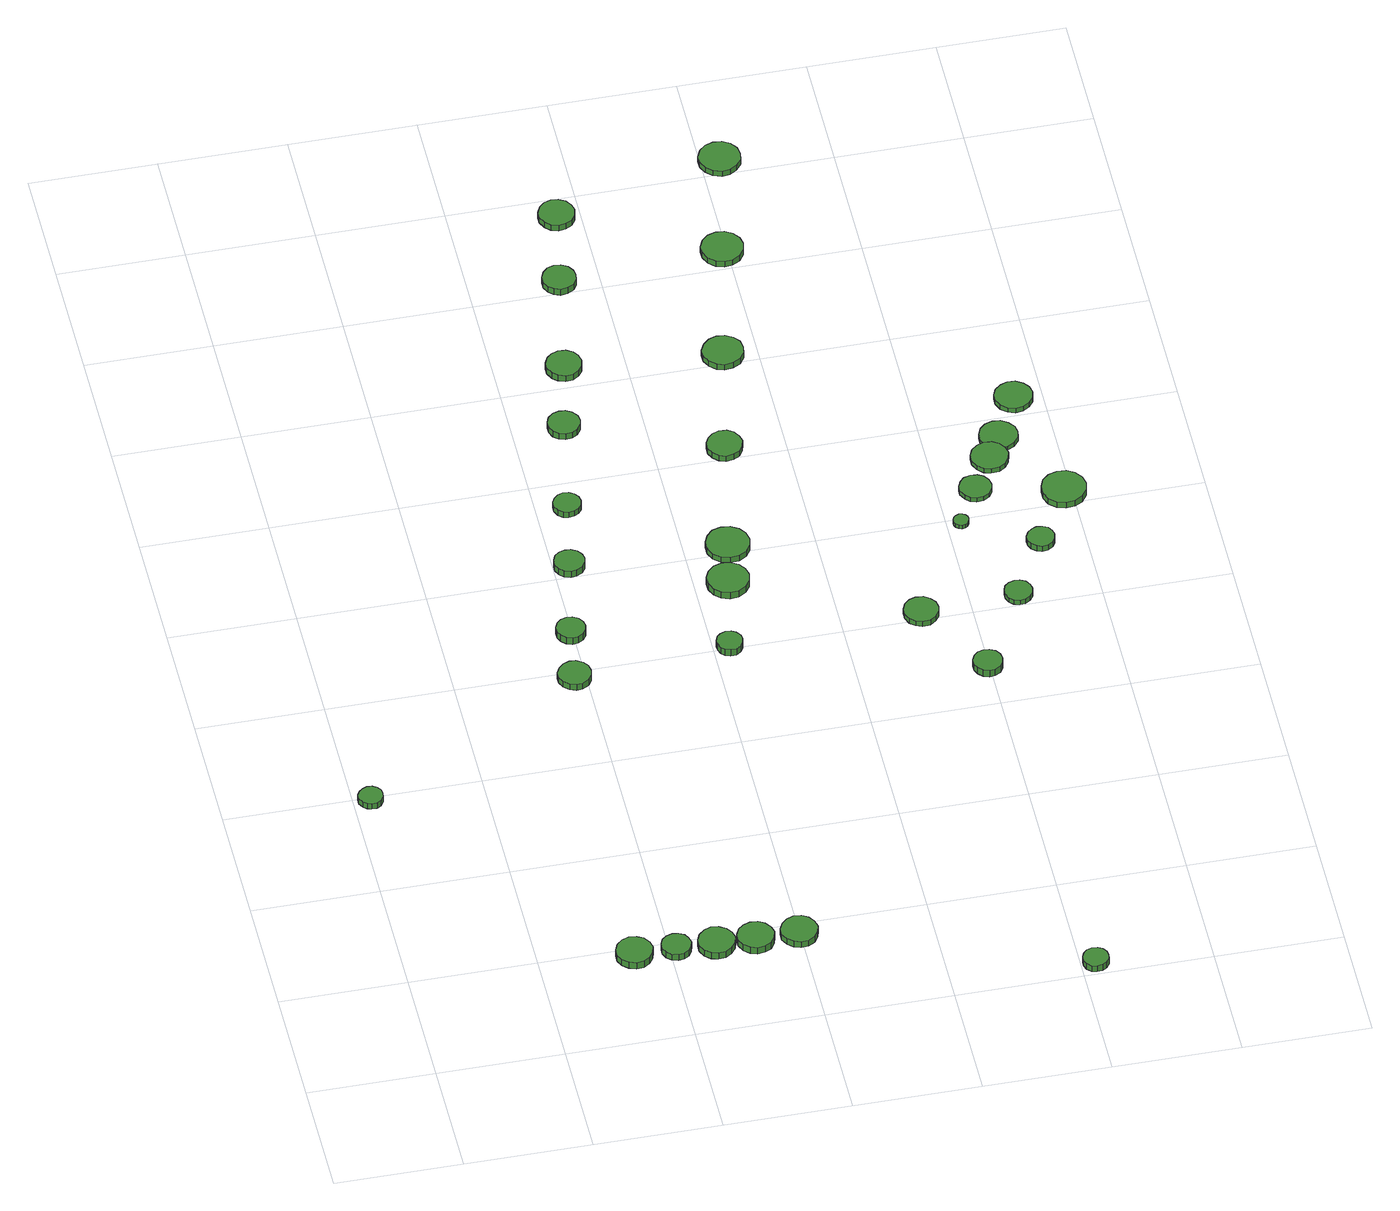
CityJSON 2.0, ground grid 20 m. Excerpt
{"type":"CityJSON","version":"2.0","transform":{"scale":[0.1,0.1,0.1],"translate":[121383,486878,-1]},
"CityObjects":{
"tree1":{"type":"SolitaryVegetationObject","attributes":{"function":"something"},"geometry":[{"type":"MultiSurface","lod":"1","boundaries":[[[0,1,2,3,4,5,6,7,8,9,10,11,12,13,14]],[[15,16,17,18,19,20,21,22,23,24,25,26,27,28,29]],[[0,29,28,1]],[[1,28,27,2]],[[2,27,26,3]],[[3,26,25,4]],[[4,25,24,5]],[[5,24,23,6]],[[6,23,22,7]],[[7,22,21,8]],[[8,21,20,9]],[[9,20,19,10]],[[10,19,18,11]],[[11,18,17,12]],[[12,17,16,13]],[[13,16,15,14]],[[14,15,29,0]]]}]},
"tree2":{"type":"SolitaryVegetationObject","attributes":{"function":"something"},"geometry":[{"type":"MultiSurface","lod":"1","boundaries":[[[30,31,32,33,34,35,36,37,38,39,40,41,42,43,44]],[[45,46,47,48,49,50,51,52,53,54,55,56,57,58,59]],[[30,59,58,31]],[[31,58,57,32]],[[32,57,56,33]],[[33,56,55,34]],[[34,55,54,35]],[[35,54,53,36]],[[36,53,52,37]],[[37,52,51,38]],[[38,51,50,39]],[[39,50,49,40]],[[40,49,48,41]],[[41,48,47,42]],[[42,47,46,43]],[[43,46,45,44]],[[44,45,59,30]]]}]},
"tree3":{"type":"SolitaryVegetationObject","attributes":{"function":"something"},"geometry":[{"type":"MultiSurface","lod":"1","boundaries":[[[60,61,62,63,64,65,66,67,68,69,70,71,72,73,74]],[[75,76,77,78,79,80,81,82,83,84,85,86,87,88,89]],[[60,89,88,61]],[[61,88,87,62]],[[62,87,86,63]],[[63,86,85,64]],[[64,85,84,65]],[[65,84,83,66]],[[66,83,82,67]],[[67,82,81,68]],[[68,81,80,69]],[[69,80,79,70]],[[70,79,78,71]],[[71,78,77,72]],[[72,77,76,73]],[[73,76,75,74]],[[74,75,89,60]]]}]},
"tree4":{"type":"SolitaryVegetationObject","attributes":{"function":"something"},"geometry":[{"type":"MultiSurface","lod":"1","boundaries":[[[90,91,92,93,94,95,96,97,98,99,100,101,102,103,104]],[[105,106,107,108,109,110,111,112,113,114,115,116,117,118,119]],[[90,119,118,91]],[[91,118,117,92]],[[92,117,116,93]],[[93,116,115,94]],[[94,115,114,95]],[[95,114,113,96]],[[96,113,112,97]],[[97,112,111,98]],[[98,111,110,99]],[[99,110,109,100]],[[100,109,108,101]],[[101,108,107,102]],[[102,107,106,103]],[[103,106,105,104]],[[104,105,119,90]]]}]},
"tree5":{"type":"SolitaryVegetationObject","attributes":{"function":"something"},"geometry":[{"type":"MultiSurface","lod":"1","boundaries":[[[120,121,122,123,124,125,126,127,128,129,130,131,132,133,134]],[[135,136,137,138,139,140,141,142,143,144,145,146,147,148,149]],[[120,149,148,121]],[[121,148,147,122]],[[122,147,146,123]],[[123,146,145,124]],[[124,145,144,125]],[[125,144,143,126]],[[126,143,142,127]],[[127,142,141,128]],[[128,141,140,129]],[[129,140,139,130]],[[130,139,138,131]],[[131,138,137,132]],[[132,137,136,133]],[[133,136,135,134]],[[134,135,149,120]]]}]},
"tree6":{"type":"SolitaryVegetationObject","attributes":{"function":"something"},"geometry":[{"type":"MultiSurface","lod":"1","boundaries":[[[150,151,152,153,154,155,156,157,158,159,160,161,162,163,164]],[[165,166,167,168,169,170,171,172,173,174,175,176,177,178,179]],[[150,179,178,151]],[[151,178,177,152]],[[152,177,176,153]],[[153,176,175,154]],[[154,175,174,155]],[[155,174,173,156]],[[156,173,172,157]],[[157,172,171,158]],[[158,171,170,159]],[[159,170,169,160]],[[160,169,168,161]],[[161,168,167,162]],[[162,167,166,163]],[[163,166,165,164]],[[164,165,179,150]]]}]},
"tree7":{"type":"SolitaryVegetationObject","attributes":{"function":"something"},"geometry":[{"type":"MultiSurface","lod":"1","boundaries":[[[180,181,182,183,184,185,186,187,188,189,190,191,192,193,194]],[[195,196,197,198,199,200,201,202,203,204,205,206,207,208,209]],[[180,209,208,181]],[[181,208,207,182]],[[182,207,206,183]],[[183,206,205,184]],[[184,205,204,185]],[[185,204,203,186]],[[186,203,202,187]],[[187,202,201,188]],[[188,201,200,189]],[[189,200,199,190]],[[190,199,198,191]],[[191,198,197,192]],[[192,197,196,193]],[[193,196,195,194]],[[194,195,209,180]]]}]},
"tree8":{"type":"SolitaryVegetationObject","attributes":{"function":"something"},"geometry":[{"type":"MultiSurface","lod":"1","boundaries":[[[210,211,212,213,214,215,216,217,218,219,220,221,222,223,224]],[[225,226,227,228,229,230,231,232,233,234,235,236,237,238,239]],[[210,239,238,211]],[[211,238,237,212]],[[212,237,236,213]],[[213,236,235,214]],[[214,235,234,215]],[[215,234,233,216]],[[216,233,232,217]],[[217,232,231,218]],[[218,231,230,219]],[[219,230,229,220]],[[220,229,228,221]],[[221,228,227,222]],[[222,227,226,223]],[[223,226,225,224]],[[224,225,239,210]]]}]},
"tree9":{"type":"SolitaryVegetationObject","attributes":{"function":"something"},"geometry":[{"type":"MultiSurface","lod":"1","boundaries":[[[240,241,242,243,244,245,246,247,248,249,250,251,252,253,254]],[[255,256,257,258,259,260,261,262,263,264,265,266,267,268,269]],[[240,269,268,241]],[[241,268,267,242]],[[242,267,266,243]],[[243,266,265,244]],[[244,265,264,245]],[[245,264,263,246]],[[246,263,262,247]],[[247,262,261,248]],[[248,261,260,249]],[[249,260,259,250]],[[250,259,258,251]],[[251,258,257,252]],[[252,257,256,253]],[[253,256,255,254]],[[254,255,269,240]]]}]},
"tree10":{"type":"SolitaryVegetationObject","attributes":{"function":"something"},"geometry":[{"type":"MultiSurface","lod":"1","boundaries":[[[270,271,272,273,274,275,276,277,278,279,280,281,282,283,284]],[[285,286,287,288,289,290,291,292,293,294,295,296,297,298,299]],[[270,299,298,271]],[[271,298,297,272]],[[272,297,296,273]],[[273,296,295,274]],[[274,295,294,275]],[[275,294,293,276]],[[276,293,292,277]],[[277,292,291,278]],[[278,291,290,279]],[[279,290,289,280]],[[280,289,288,281]],[[281,288,287,282]],[[282,287,286,283]],[[283,286,285,284]],[[284,285,299,270]]]}]},
"tree11":{"type":"SolitaryVegetationObject","attributes":{"function":"something"},"geometry":[{"type":"MultiSurface","lod":"1","boundaries":[[[300,301,302,303,304,305,306,307,308,309,310,311,312,313,314]],[[315,316,317,318,319,320,321,322,323,324,325,326,327,328,329]],[[300,329,328,301]],[[301,328,327,302]],[[302,327,326,303]],[[303,326,325,304]],[[304,325,324,305]],[[305,324,323,306]],[[306,323,322,307]],[[307,322,321,308]],[[308,321,320,309]],[[309,320,319,310]],[[310,319,318,311]],[[311,318,317,312]],[[312,317,316,313]],[[313,316,315,314]],[[314,315,329,300]]]}]},
"tree12":{"type":"SolitaryVegetationObject","attributes":{"function":"something"},"geometry":[{"type":"MultiSurface","lod":"1","boundaries":[[[330,331,332,333,334,335,336,337,338,339,340,341,342,343,344]],[[345,346,347,348,349,350,351,352,353,354,355,356,357,358,359]],[[330,359,358,331]],[[331,358,357,332]],[[332,357,356,333]],[[333,356,355,334]],[[334,355,354,335]],[[335,354,353,336]],[[336,353,352,337]],[[337,352,351,338]],[[338,351,350,339]],[[339,350,349,340]],[[340,349,348,341]],[[341,348,347,342]],[[342,347,346,343]],[[343,346,345,344]],[[344,345,359,330]]]}]},
"tree13":{"type":"SolitaryVegetationObject","attributes":{"function":"something"},"geometry":[{"type":"MultiSurface","lod":"1","boundaries":[[[360,361,362,363,364,365,366,367,368,369,370,371,372,373,374]],[[375,376,377,378,379,380,381,382,383,384,385,386,387,388,389]],[[360,389,388,361]],[[361,388,387,362]],[[362,387,386,363]],[[363,386,385,364]],[[364,385,384,365]],[[365,384,383,366]],[[366,383,382,367]],[[367,382,381,368]],[[368,381,380,369]],[[369,380,379,370]],[[370,379,378,371]],[[371,378,377,372]],[[372,377,376,373]],[[373,376,375,374]],[[374,375,389,360]]]}]},
"tree14":{"type":"SolitaryVegetationObject","attributes":{"function":"something"},"geometry":[{"type":"MultiSurface","lod":"1","boundaries":[[[390,391,392,393,394,395,396,397,398,399,400,401,402,403,404]],[[405,406,407,408,409,410,411,412,413,414,415,416,417,418,419]],[[390,419,418,391]],[[391,418,417,392]],[[392,417,416,393]],[[393,416,415,394]],[[394,415,414,395]],[[395,414,413,396]],[[396,413,412,397]],[[397,412,411,398]],[[398,411,410,399]],[[399,410,409,400]],[[400,409,408,401]],[[401,408,407,402]],[[402,407,406,403]],[[403,406,405,404]],[[404,405,419,390]]]}]},
"tree15":{"type":"SolitaryVegetationObject","attributes":{"function":"something"},"geometry":[{"type":"MultiSurface","lod":"1","boundaries":[[[420,421,422,423,424,425,426,427,428,429,430,431,432,433,434]],[[435,436,437,438,439,440,441,442,443,444,445,446,447,448,449]],[[420,449,448,421]],[[421,448,447,422]],[[422,447,446,423]],[[423,446,445,424]],[[424,445,444,425]],[[425,444,443,426]],[[426,443,442,427]],[[427,442,441,428]],[[428,441,440,429]],[[429,440,439,430]],[[430,439,438,431]],[[431,438,437,432]],[[432,437,436,433]],[[433,436,435,434]],[[434,435,449,420]]]}]},
"tree16":{"type":"SolitaryVegetationObject","attributes":{"function":"something"},"geometry":[{"type":"MultiSurface","lod":"1","boundaries":[[[450,451,452,453,454,455,456,457,458,459,460,461,462,463,464]],[[465,466,467,468,469,470,471,472,473,474,475,476,477,478,479]],[[450,479,478,451]],[[451,478,477,452]],[[452,477,476,453]],[[453,476,475,454]],[[454,475,474,455]],[[455,474,473,456]],[[456,473,472,457]],[[457,472,471,458]],[[458,471,470,459]],[[459,470,469,460]],[[460,469,468,461]],[[461,468,467,462]],[[462,467,466,463]],[[463,466,465,464]],[[464,465,479,450]]]}]},
"tree17":{"type":"SolitaryVegetationObject","attributes":{"function":"something"},"geometry":[{"type":"MultiSurface","lod":"1","boundaries":[[[480,481,482,483,484,485,486,487,488,489,490,491,492,493,494]],[[495,496,497,498,499,500,501,502,503,504,505,506,507,508,509]],[[480,509,508,481]],[[481,508,507,482]],[[482,507,506,483]],[[483,506,505,484]],[[484,505,504,485]],[[485,504,503,486]],[[486,503,502,487]],[[487,502,501,488]],[[488,501,500,489]],[[489,500,499,490]],[[490,499,498,491]],[[491,498,497,492]],[[492,497,496,493]],[[493,496,495,494]],[[494,495,509,480]]]}]},
"tree18":{"type":"SolitaryVegetationObject","attributes":{"function":"something"},"geometry":[{"type":"MultiSurface","lod":"1","boundaries":[[[510,511,512,513,514,515,516,517,518,519,520,521,522,523,524]],[[525,526,527,528,529,530,531,532,533,534,535,536,537,538,539]],[[510,539,538,511]],[[511,538,537,512]],[[512,537,536,513]],[[513,536,535,514]],[[514,535,534,515]],[[515,534,533,516]],[[516,533,532,517]],[[517,532,531,518]],[[518,531,530,519]],[[519,530,529,520]],[[520,529,528,521]],[[521,528,527,522]],[[522,527,526,523]],[[523,526,525,524]],[[524,525,539,510]]]}]},
"tree19":{"type":"SolitaryVegetationObject","attributes":{"function":"something"},"geometry":[{"type":"MultiSurface","lod":"1","boundaries":[[[540,541,542,543,544,545,546,547,548,549,550,551,552,553,554]],[[555,556,557,558,559,560,561,562,563,564,565,566,567,568,569]],[[540,569,568,541]],[[541,568,567,542]],[[542,567,566,543]],[[543,566,565,544]],[[544,565,564,545]],[[545,564,563,546]],[[546,563,562,547]],[[547,562,561,548]],[[548,561,560,549]],[[549,560,559,550]],[[550,559,558,551]],[[551,558,557,552]],[[552,557,556,553]],[[553,556,555,554]],[[554,555,569,540]]]}]},
"tree20":{"type":"SolitaryVegetationObject","attributes":{"function":"something"},"geometry":[{"type":"MultiSurface","lod":"1","boundaries":[[[570,571,572,573,574,575,576,577,578,579,580,581,582,583,584]],[[585,586,587,588,589,590,591,592,593,594,595,596,597,598,599]],[[570,599,598,571]],[[571,598,597,572]],[[572,597,596,573]],[[573,596,595,574]],[[574,595,594,575]],[[575,594,593,576]],[[576,593,592,577]],[[577,592,591,578]],[[578,591,590,579]],[[579,590,589,580]],[[580,589,588,581]],[[581,588,587,582]],[[582,587,586,583]],[[583,586,585,584]],[[584,585,599,570]]]}]},
"tree21":{"type":"SolitaryVegetationObject","attributes":{"function":"something"},"geometry":[{"type":"MultiSurface","lod":"1","boundaries":[[[600,601,602,603,604,605,606,607,608,609,610,611,612,613,614]],[[615,616,617,618,619,620,621,622,623,624,625,626,627,628,629]],[[600,629,628,601]],[[601,628,627,602]],[[602,627,626,603]],[[603,626,625,604]],[[604,625,624,605]],[[605,624,623,606]],[[606,623,622,607]],[[607,622,621,608]],[[608,621,620,609]],[[609,620,619,610]],[[610,619,618,611]],[[611,618,617,612]],[[612,617,616,613]],[[613,616,615,614]],[[614,615,629,600]]]}]},
"tree22":{"type":"SolitaryVegetationObject","attributes":{"function":"something"},"geometry":[{"type":"MultiSurface","lod":"1","boundaries":[[[630,631,632,633,634,635,636,637,638,639,640,641,642,643,644]],[[645,646,647,648,649,650,651,652,653,654,655,656,657,658,659]],[[630,659,658,631]],[[631,658,657,632]],[[632,657,656,633]],[[633,656,655,634]],[[634,655,654,635]],[[635,654,653,636]],[[636,653,652,637]],[[637,652,651,638]],[[638,651,650,639]],[[639,650,649,640]],[[640,649,648,641]],[[641,648,647,642]],[[642,647,646,643]],[[643,646,645,644]],[[644,645,659,630]]]}]},
"tree23":{"type":"SolitaryVegetationObject","attributes":{"function":"something"},"geometry":[{"type":"MultiSurface","lod":"1","boundaries":[[[660,661,662,663,664,665,666,667,668,669,670,671,672,673,674]],[[675,676,677,678,679,680,681,682,683,684,685,686,687,688,689]],[[660,689,688,661]],[[661,688,687,662]],[[662,687,686,663]],[[663,686,685,664]],[[664,685,684,665]],[[665,684,683,666]],[[666,683,682,667]],[[667,682,681,668]],[[668,681,680,669]],[[669,680,679,670]],[[670,679,678,671]],[[671,678,677,672]],[[672,677,676,673]],[[673,676,675,674]],[[674,675,689,660]]]}]},
"tree24":{"type":"SolitaryVegetationObject","attributes":{"function":"something"},"geometry":[{"type":"MultiSurface","lod":"1","boundaries":[[[690,691,692,693,694,695,696,697,698,699,700,701,702,703,704]],[[705,706,707,708,709,710,711,712,713,714,715,716,717,718,719]],[[690,719,718,691]],[[691,718,717,692]],[[692,717,716,693]],[[693,716,715,694]],[[694,715,714,695]],[[695,714,713,696]],[[696,713,712,697]],[[697,712,711,698]],[[698,711,710,699]],[[699,710,709,700]],[[700,709,708,701]],[[701,708,707,702]],[[702,707,706,703]],[[703,706,705,704]],[[704,705,719,690]]]}]},
"tree25":{"type":"SolitaryVegetationObject","attributes":{"function":"something"},"geometry":[{"type":"MultiSurface","lod":"1","boundaries":[[[720,721,722,723,724,725,726,727,728,729,730,731,732,733,734]],[[735,736,737,738,739,740,741,742,743,744,745,746,747,748,749]],[[720,749,748,721]],[[721,748,747,722]],[[722,747,746,723]],[[723,746,745,724]],[[724,745,744,725]],[[725,744,743,726]],[[726,743,742,727]],[[727,742,741,728]],[[728,741,740,729]],[[729,740,739,730]],[[730,739,738,731]],[[731,738,737,732]],[[732,737,736,733]],[[733,736,735,734]],[[734,735,749,720]]]}]},
"tree26":{"type":"SolitaryVegetationObject","attributes":{"function":"something"},"geometry":[{"type":"MultiSurface","lod":"1","boundaries":[[[750,751,752,753,754,755,756,757,758,759,760,761,762,763,764]],[[765,766,767,768,769,770,771,772,773,774,775,776,777,778,779]],[[750,779,778,751]],[[751,778,777,752]],[[752,777,776,753]],[[753,776,775,754]],[[754,775,774,755]],[[755,774,773,756]],[[756,773,772,757]],[[757,772,771,758]],[[758,771,770,759]],[[759,770,769,760]],[[760,769,768,761]],[[761,768,767,762]],[[762,767,766,763]],[[763,766,765,764]],[[764,765,779,750]]]}]},
"tree27":{"type":"SolitaryVegetationObject","attributes":{"function":"something"},"geometry":[{"type":"MultiSurface","lod":"1","boundaries":[[[780,781,782,783,784,785,786,787,788,789,790,791,792,793,794]],[[795,796,797,798,799,800,801,802,803,804,805,806,807,808,809]],[[780,809,808,781]],[[781,808,807,782]],[[782,807,806,783]],[[783,806,805,784]],[[784,805,804,785]],[[785,804,803,786]],[[786,803,802,787]],[[787,802,801,788]],[[788,801,800,789]],[[789,800,799,790]],[[790,799,798,791]],[[791,798,797,792]],[[792,797,796,793]],[[793,796,795,794]],[[794,795,809,780]]]}]},
"tree28":{"type":"SolitaryVegetationObject","attributes":{"function":"something"},"geometry":[{"type":"MultiSurface","lod":"1","boundaries":[[[810,811,812,813,814,815,816,817,818,819,820,821,822,823,824]],[[825,826,827,828,829,830,831,832,833,834,835,836,837,838,839]],[[810,839,838,811]],[[811,838,837,812]],[[812,837,836,813]],[[813,836,835,814]],[[814,835,834,815]],[[815,834,833,816]],[[816,833,832,817]],[[817,832,831,818]],[[818,831,830,819]],[[819,830,829,820]],[[820,829,828,821]],[[821,828,827,822]],[[822,827,826,823]],[[823,826,825,824]],[[824,825,839,810]]]}]},
"tree29":{"type":"SolitaryVegetationObject","attributes":{"function":"something"},"geometry":[{"type":"MultiSurface","lod":"1","boundaries":[[[840,841,842,843,844,845,846,847,848,849,850,851,852,853,854]],[[855,856,857,858,859,860,861,862,863,864,865,866,867,868,869]],[[840,869,868,841]],[[841,868,867,842]],[[842,867,866,843]],[[843,866,865,844]],[[844,865,864,845]],[[845,864,863,846]],[[846,863,862,847]],[[847,862,861,848]],[[848,861,860,849]],[[849,860,859,850]],[[850,859,858,851]],[[851,858,857,852]],[[852,857,856,853]],[[853,856,855,854]],[[854,855,869,840]]]}]},
"tree30":{"type":"SolitaryVegetationObject","attributes":{"function":"something"},"geometry":[{"type":"MultiSurface","lod":"1","boundaries":[[[870,871,872,873,874,875,876,877,878,879,880,881,882,883,884]],[[885,886,887,888,889,890,891,892,893,894,895,896,897,898,899]],[[870,899,898,871]],[[871,898,897,872]],[[872,897,896,873]],[[873,896,895,874]],[[874,895,894,875]],[[875,894,893,876]],[[876,893,892,877]],[[877,892,891,878]],[[878,891,890,879]],[[879,890,889,880]],[[880,889,888,881]],[[881,888,887,882]],[[882,887,886,883]],[[883,886,885,884]],[[884,885,899,870]]]}]},
"tree31":{"type":"SolitaryVegetationObject","attributes":{"function":"something"},"geometry":[{"type":"MultiSurface","lod":"1","boundaries":[[[900,901,902,903,904,905,906,907,908,909,910,911,912,913,914]],[[915,916,917,918,919,920,921,922,923,924,925,926,927,928,929]],[[900,929,928,901]],[[901,928,927,902]],[[902,927,926,903]],[[903,926,925,904]],[[904,925,924,905]],[[905,924,923,906]],[[906,923,922,907]],[[907,922,921,908]],[[908,921,920,909]],[[909,920,919,910]],[[910,919,918,911]],[[911,918,917,912]],[[912,917,916,913]],[[913,916,915,914]],[[914,915,929,900]]]}]},
"tree32":{"type":"SolitaryVegetationObject","attributes":{"function":"something"},"geometry":[{"type":"MultiSurface","lod":"1","boundaries":[[[930,931,932,933,934,935,936,937,938,939,940,941,942,943,944]],[[945,946,947,948,949,950,951,952,953,954,955,956,957,958,959]],[[930,959,958,931]],[[931,958,957,932]],[[932,957,956,933]],[[933,956,955,934]],[[934,955,954,935]],[[935,954,953,936]],[[936,953,952,937]],[[937,952,951,938]],[[938,951,950,939]],[[939,950,949,940]],[[940,949,948,941]],[[941,948,947,942]],[[942,947,946,943]],[[943,946,945,944]],[[944,945,959,930]]]}]}
},
"vertices":[
[46,595,17],[45,602,17],[40,609,17],[33,613,17],[25,614,17],[18,611,17],[12,606,17],[8,599,17],[8,591,17],[12,583,17],[18,578,17],[25,576,17],[33,576,17],[40,580,17],[45,587,17],[45,587,6],[40,580,6],[33,576,6],[25,576,6],[18,578,6],[12,583,6],[8,591,6],[8,599,6],[12,606,6],[18,611,6],[25,614,6],[33,613,6],[40,609,6],[45,602,6],[46,595,6],
[373,176,27],[370,188,27],[363,198,27],[353,203,27],[341,205,27],[330,201,27],[321,193,27],[316,182,27],[316,170,27],[321,160,27],[330,152,27],[341,148,27],[353,149,27],[363,155,27],[370,165,27],[370,165,14],[363,155,14],[353,149,14],[341,148,14],[330,152,14],[321,160,14],[316,170,14],[316,182,14],[321,193,14],[330,201,14],[341,205,14],[353,203,14],[363,198,14],[370,188,14],[373,176,14],
[432,177,25],[430,186,25],[425,194,25],[416,199,25],[407,200,25],[397,197,25],[390,191,25],[386,182,25],[386,172,25],[390,163,25],[397,157,25],[407,154,25],[416,155,25],[425,160,25],[430,168,25],[430,168,13],[425,160,13],[416,155,13],[407,154,13],[397,157,13],[390,163,13],[386,172,13],[386,182,13],[390,191,13],[397,197,13],[407,200,13],[416,199,13],[425,194,13],[430,186,13],[432,177,13],
[499,173,25],[496,185,25],[489,194,25],[479,200,25],[467,202,25],[456,198,25],[447,190,25],[442,179,25],[442,167,25],[447,156,25],[456,148,25],[467,145,25],[479,146,25],[489,152,25],[496,162,25],[496,162,12],[489,152,12],[479,146,12],[467,145,12],[456,148,12],[447,156,12],[442,167,12],[442,179,12],[447,190,12],[456,198,12],[467,202,12],[479,200,12],[489,194,12],[496,185,12],[499,173,12],
[559,172,25],[556,183,25],[549,193,25],[539,199,25],[527,200,25],[516,196,25],[507,189,25],[502,178,25],[502,166,25],[507,155,25],[516,147,25],[527,143,25],[539,145,25],[549,150,25],[556,160,25],[556,160,12],[549,150,12],[539,145,12],[527,143,12],[516,147,12],[507,155,12],[502,166,12],[502,178,12],[507,189,12],[516,196,12],[527,200,12],[539,199,12],[549,193,12],[556,183,12],[559,172,12],
[406,778,27],[404,789,27],[398,797,27],[388,803,27],[378,804,27],[368,800,27],[360,793,27],[355,783,27],[355,773,27],[360,763,27],[368,756,27],[378,752,27],[388,753,27],[398,759,27],[404,767,27],[404,767,15],[398,759,15],[388,753,15],[378,752,15],[368,756,15],[360,763,15],[355,773,15],[355,783,15],[360,793,15],[368,800,15],[378,804,15],[388,803,15],[398,797,15],[404,789,15],[406,778,15],
[626,172,23],[623,184,23],[616,194,23],[606,200,23],[594,201,23],[583,197,23],[574,189,23],[569,178,23],[569,166,23],[574,156,23],[583,148,23],[594,144,23],[606,145,23],[616,151,23],[623,161,23],[623,161,11],[616,151,11],[606,145,11],[594,144,11],[583,148,11],[574,156,11],[569,166,11],[569,178,11],[574,189,11],[583,197,11],[594,201,11],[606,200,11],[616,194,11],[623,184,11],[626,172,11],
[419,878,23],[417,887,23],[412,895,23],[403,900,23],[394,901,23],[385,898,23],[378,892,23],[374,883,23],[374,873,23],[378,865,23],[385,858,23],[394,855,23],[403,856,23],[412,861,23],[417,869,23],[417,869,10],[412,861,10],[403,856,10],[394,855,10],[385,858,10],[378,865,10],[374,873,10],[374,883,10],[378,892,10],[385,898,10],[394,901,10],[403,900,10],[412,895,10],[417,887,10],[419,878,10],
[449,1024,19],[447,1033,19],[441,1041,19],[432,1046,19],[423,1047,19],[413,1044,19],[406,1038,19],[402,1029,19],[402,1019,19],[406,1010,19],[413,1003,19],[423,1000,19],[432,1001,19],[441,1006,19],[447,1014,19],[447,1014,6],[441,1006,6],[432,1001,6],[423,1000,6],[413,1003,6],[406,1010,6],[402,1019,6],[402,1029,6],[406,1038,6],[413,1044,6],[423,1047,6],[432,1046,6],[441,1041,6],[447,1033,6],[449,1024,6],
[470,1148,17],[468,1157,17],[463,1164,17],[455,1169,17],[446,1170,17],[438,1167,17],[431,1161,17],[427,1153,17],[427,1144,17],[431,1135,17],[438,1129,17],[446,1127,17],[455,1128,17],[463,1132,17],[468,1139,17],[468,1139,6],[463,1132,6],[455,1128,6],[446,1127,6],[438,1129,6],[431,1135,6],[427,1144,6],[427,1153,6],[431,1161,6],[438,1167,6],[446,1170,6],[455,1169,6],[463,1164,6],[468,1157,6],[470,1148,6],
[645,801,23],[643,809,23],[638,816,23],[631,820,23],[622,821,23],[614,818,23],[608,813,23],[605,805,23],[605,797,23],[608,789,23],[614,783,23],[622,781,23],[631,781,23],[638,786,23],[643,793,23],[643,793,10],[638,786,10],[631,781,10],[622,781,10],[614,783,10],[608,789,10],[605,797,10],[605,805,10],[608,813,10],[614,818,10],[622,821,10],[631,820,10],[638,816,10],[643,809,10],[645,801,10],
[505,1317,18],[503,1327,18],[496,1336,18],[487,1341,18],[477,1342,18],[467,1339,18],[459,1332,18],[455,1322,18],[455,1312,18],[459,1302,18],[467,1295,18],[477,1292,18],[487,1293,18],[496,1298,18],[503,1307,18],[503,1307,6],[496,1298,6],[487,1293,6],[477,1292,6],[467,1295,6],[459,1302,6],[455,1312,6],[455,1322,6],[459,1332,6],[467,1339,6],[477,1342,6],[487,1341,6],[496,1336,6],[503,1327,6],[505,1317,6],
[684,938,19],[681,951,19],[673,962,19],[661,969,19],[648,970,19],[635,966,19],[625,957,19],[619,944,19],[619,931,19],[625,918,19],[635,909,19],[648,905,19],[661,906,19],[673,913,19],[681,924,19],[681,924,6],[673,913,6],[661,906,6],[648,905,6],[635,909,6],[625,918,6],[619,931,6],[619,944,6],[625,957,6],[635,966,6],[648,970,6],[661,969,6],[673,962,6],[681,951,6],[684,938,6],
[534,1441,18],[531,1453,18],[525,1462,18],[515,1468,18],[503,1469,18],[492,1465,18],[484,1458,18],[479,1447,18],[479,1436,18],[484,1425,18],[492,1418,18],[503,1414,18],[515,1415,18],[525,1421,18],[531,1430,18],[531,1430,6],[525,1421,6],[515,1415,6],[503,1414,6],[492,1418,6],[484,1425,6],[479,1436,6],[479,1447,6],[484,1458,6],[492,1465,6],[503,1469,6],[515,1468,6],[525,1462,6],[531,1453,6],[534,1441,6],
[701,1014,17],[698,1028,17],[690,1039,17],[678,1046,17],[664,1048,17],[650,1044,17],[640,1034,17],[634,1021,17],[634,1007,17],[640,994,17],[650,985,17],[664,981,17],[678,982,17],[690,989,17],[698,1000,17],[698,1000,6],[690,989,6],[678,982,6],[664,981,6],[650,985,6],[640,994,6],[634,1007,6],[634,1021,6],[640,1034,6],[650,1044,6],[664,1048,6],[678,1046,6],[690,1039,6],[698,1028,6],[701,1014,6],
[564,1624,18],[562,1634,18],[556,1643,18],[546,1649,18],[535,1650,18],[525,1647,18],[517,1639,18],[512,1629,18],[512,1618,18],[517,1608,18],[525,1601,18],[535,1597,18],[546,1599,18],[556,1604,18],[562,1613,18],[562,1613,6],[556,1604,6],[546,1599,6],[535,1597,6],[525,1601,6],[517,1608,6],[512,1618,6],[512,1629,6],[517,1639,6],[525,1647,6],[535,1650,6],[546,1649,6],[556,1643,6],[562,1634,6],[564,1624,6],
[1042,24,19],[1041,32,19],[1036,39,19],[1029,43,19],[1020,44,19],[1012,41,19],[1006,35,19],[1003,28,19],[1003,20,19],[1006,12,19],[1012,6,19],[1020,4,19],[1029,5,19],[1036,9,19],[1041,16,19],[1041,16,7],[1036,9,7],[1029,5,7],[1020,4,7],[1012,6,7],[1006,12,7],[1003,20,7],[1003,28,7],[1006,35,7],[1012,41,7],[1020,44,7],[1029,43,7],[1036,39,7],[1041,32,7],[1042,24,7],
[735,1223,17],[732,1234,17],[726,1244,17],[716,1250,17],[704,1251,17],[693,1247,17],[685,1239,17],[680,1229,17],[680,1217,17],[685,1207,17],[693,1199,17],[704,1195,17],[716,1197,17],[726,1202,17],[732,1212,17],[732,1212,6],[726,1202,6],[716,1197,6],[704,1195,6],[693,1199,6],[685,1207,6],[680,1217,6],[680,1229,6],[685,1239,6],[693,1247,6],[704,1251,6],[716,1250,6],[726,1244,6],[732,1234,6],[735,1223,6],
[592,1762,17],[589,1773,17],[582,1783,17],[572,1788,17],[561,1790,17],[549,1786,17],[541,1778,17],[536,1767,17],[536,1756,17],[541,1745,17],[549,1737,17],[561,1733,17],[572,1735,17],[582,1740,17],[589,1750,17],[589,1750,6],[582,1740,6],[572,1735,6],[561,1733,6],[549,1737,6],[541,1745,6],[536,1756,6],[536,1767,6],[541,1778,6],[549,1786,6],[561,1790,6],[572,1788,6],[582,1783,6],[589,1773,6],[592,1762,6],
[949,812,17],[947,823,17],[940,832,17],[931,838,17],[919,839,17],[909,836,17],[900,828,17],[896,818,17],[896,807,17],[900,796,17],[909,789,17],[919,785,17],[931,786,17],[940,792,17],[947,801,17],[947,801,7],[940,792,7],[931,786,7],[919,785,7],[909,789,7],[900,796,7],[896,807,7],[896,818,7],[900,828,7],[909,836,7],[919,839,7],[931,838,7],[940,832,7],[947,823,7],[949,812,7],
[778,1420,17],[776,1433,17],[768,1443,17],[756,1450,17],[743,1451,17],[731,1447,17],[721,1438,17],[715,1426,17],[715,1413,17],[721,1401,17],[731,1392,17],[743,1388,17],[756,1390,17],[768,1396,17],[776,1407,17],[776,1407,6],[768,1396,6],[756,1390,6],[743,1388,6],[731,1392,6],[721,1401,6],[715,1413,6],[715,1426,6],[721,1438,6],[731,1447,6],[743,1451,6],[756,1450,6],[768,1443,6],[776,1433,6],[778,1420,6],
[1019,678,23],[1017,688,23],[1012,695,23],[1003,700,23],[994,701,23],[985,698,23],[978,692,23],[974,683,23],[974,673,23],[978,665,23],[985,658,23],[994,655,23],[1003,656,23],[1012,661,23],[1017,669,23],[1017,669,10],[1012,661,10],[1003,656,10],[994,655,10],[985,658,10],[978,665,10],[974,673,10],[974,683,10],[978,692,10],[985,698,10],[994,701,10],[1003,700,10],[1012,695,10],[1017,688,10],[1019,678,10],
[825,1638,17],[822,1651,17],[814,1662,17],[802,1669,17],[789,1670,17],[776,1666,17],[766,1657,17],[760,1644,17],[760,1631,17],[766,1618,17],[776,1609,17],[789,1605,17],[802,1606,17],[814,1613,17],[822,1624,17],[822,1624,6],[814,1613,6],[802,1606,6],[789,1605,6],[776,1609,6],[766,1618,6],[760,1631,6],[760,1644,6],[766,1657,6],[776,1666,6],[789,1670,6],[802,1669,6],[814,1662,6],[822,1651,6],[825,1638,6],
[1034,991,14],[1033,996,14],[1030,1000,14],[1026,1002,14],[1021,1003,14],[1016,1001,14],[1012,998,14],[1010,993,14],[1010,988,14],[1012,983,14],[1016,980,14],[1021,978,14],[1026,979,14],[1030,981,14],[1033,986,14],[1033,986,7],[1030,981,7],[1026,979,7],[1021,978,7],[1016,980,7],[1012,983,7],[1010,988,7],[1010,993,7],[1012,998,7],[1016,1001,7],[1021,1003,7],[1026,1002,7],[1030,1000,7],[1033,996,7],[1034,991,7],
[1096,822,16],[1094,831,16],[1089,839,16],[1081,843,16],[1072,844,16],[1063,841,16],[1056,835,16],[1053,827,16],[1053,818,16],[1056,809,16],[1063,803,16],[1072,800,16],[1081,801,16],[1089,806,16],[1094,813,16],[1094,813,7],[1089,806,7],[1081,801,7],[1072,800,7],[1063,803,7],[1056,809,7],[1053,818,7],[1053,827,7],[1056,835,7],[1063,841,7],[1072,844,7],[1081,843,7],[1089,839,7],[1094,831,7],[1096,822,7],
[1083,1056,14],[1081,1066,14],[1075,1075,14],[1066,1080,14],[1055,1081,14],[1045,1078,14],[1038,1071,14],[1033,1061,14],[1033,1051,14],[1038,1041,14],[1045,1034,14],[1055,1031,14],[1066,1032,14],[1075,1037,14],[1081,1046,14],[1081,1046,6],[1075,1037,6],[1066,1032,6],[1055,1031,6],[1045,1034,6],[1038,1041,6],[1033,1051,6],[1033,1061,6],[1038,1071,6],[1045,1078,6],[1055,1081,6],[1066,1080,6],[1075,1075,6],[1081,1066,6],[1083,1056,6],
[861,1829,16],[859,1842,16],[851,1853,16],[839,1860,16],[826,1861,16],[813,1857,16],[803,1848,16],[797,1835,16],[797,1822,16],[803,1810,16],[813,1801,16],[826,1796,16],[839,1798,16],[851,1805,16],[859,1815,16],[859,1815,6],[851,1805,6],[839,1798,6],[826,1796,6],[813,1801,6],[803,1810,6],[797,1822,6],[797,1835,6],[803,1848,6],[813,1857,6],[826,1861,6],[839,1860,6],[851,1853,6],[859,1842,6],[861,1829,6],
[1153,928,17],[1151,936,17],[1146,944,17],[1138,948,17],[1129,949,17],[1121,946,17],[1114,940,17],[1110,932,17],[1110,923,17],[1114,915,17],[1121,909,17],[1129,906,17],[1138,907,17],[1146,912,17],[1151,919,17],[1151,919,6],[1146,912,6],[1138,907,6],[1129,906,6],[1121,909,6],[1114,915,6],[1110,923,6],[1110,932,6],[1114,940,6],[1121,946,6],[1129,949,6],[1138,948,6],[1146,944,6],[1151,936,6],[1153,928,6],
[1122,1116,15],[1119,1128,15],[1112,1138,15],[1102,1144,15],[1089,1145,15],[1078,1141,15],[1069,1133,15],[1064,1122,15],[1064,1110,15],[1069,1099,15],[1078,1090,15],[1089,1087,15],[1102,1088,15],[1112,1094,15],[1119,1104,15],[1119,1104,6],[1112,1094,6],[1102,1088,6],[1089,1087,6],[1078,1090,6],[1069,1099,6],[1064,1110,6],[1064,1122,6],[1069,1133,6],[1078,1141,6],[1089,1145,6],[1102,1144,6],[1112,1138,6],[1119,1128,6],[1122,1116,6],
[1145,1158,14],[1143,1170,14],[1135,1180,14],[1124,1187,14],[1112,1188,14],[1100,1184,14],[1091,1176,14],[1086,1164,14],[1086,1152,14],[1091,1140,14],[1100,1132,14],[1112,1128,14],[1124,1130,14],[1135,1136,14],[1143,1146,14],[1143,1146,6],[1135,1136,6],[1124,1130,6],[1112,1128,6],[1100,1132,6],[1091,1140,6],[1086,1152,6],[1086,1164,6],[1091,1176,6],[1100,1184,6],[1112,1188,6],[1124,1187,6],[1135,1180,6],[1143,1170,6],[1145,1158,6],
[1222,1024,18],[1219,1038,18],[1210,1050,18],[1198,1057,18],[1184,1058,18],[1170,1054,18],[1159,1044,18],[1154,1031,18],[1154,1017,18],[1159,1004,18],[1170,994,18],[1184,990,18],[1198,991,18],[1210,998,18],[1219,1010,18],[1219,1010,6],[1210,998,6],[1198,991,6],[1184,990,6],[1170,994,6],[1159,1004,6],[1154,1017,6],[1154,1031,6],[1159,1044,6],[1170,1054,6],[1184,1058,6],[1198,1057,6],[1210,1050,6],[1219,1038,6],[1222,1024,6],
[1185,1236,15],[1182,1248,15],[1175,1257,15],[1164,1264,15],[1152,1265,15],[1141,1261,15],[1131,1253,15],[1126,1242,15],[1126,1230,15],[1131,1218,15],[1141,1210,15],[1152,1206,15],[1164,1208,15],[1175,1214,15],[1182,1224,15],[1182,1224,6],[1175,1214,6],[1164,1208,6],[1152,1206,6],[1141,1210,6],[1131,1218,6],[1126,1230,6],[1126,1242,6],[1131,1253,6],[1141,1261,6],[1152,1265,6],[1164,1264,6],[1175,1257,6],[1182,1248,6],[1185,1236,6]
]}
